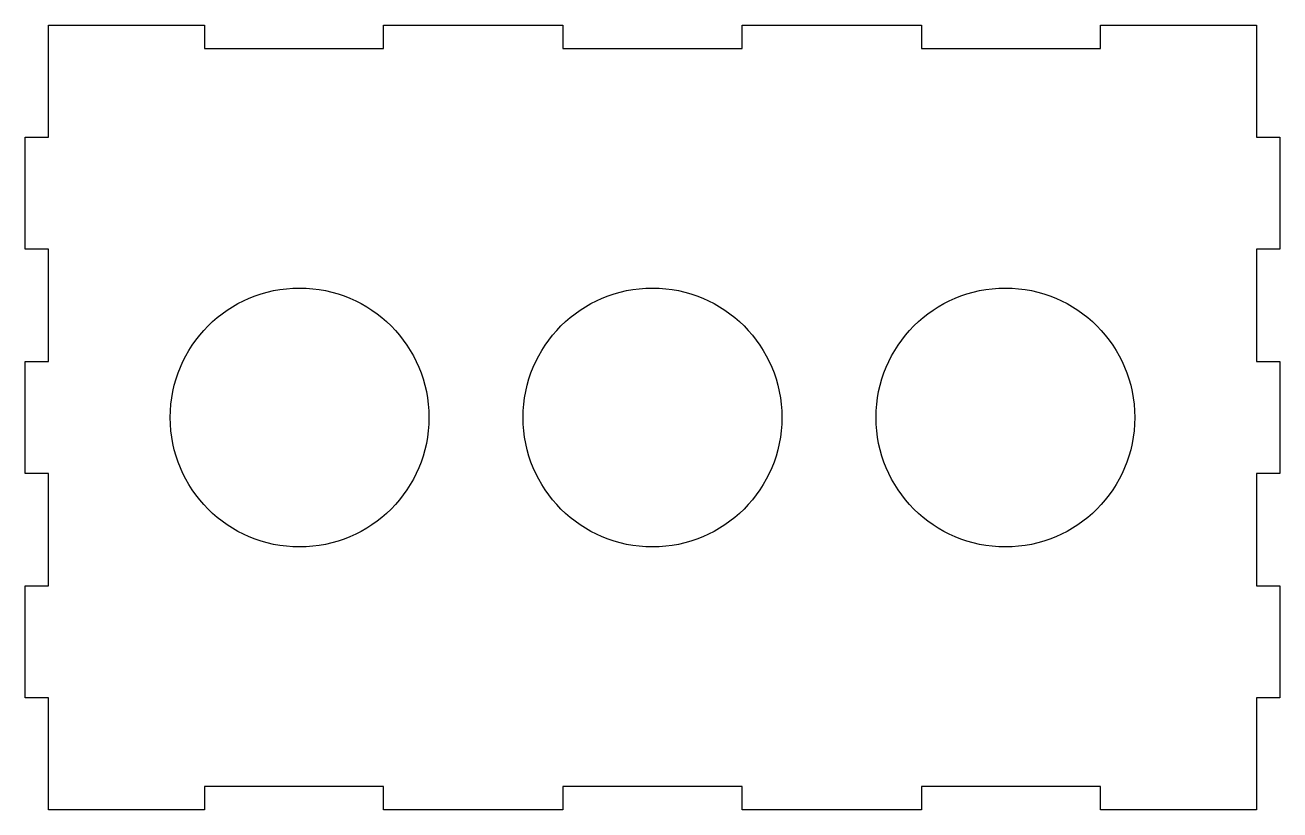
# Model space of a CAD drawing. Header units: millimetres. Extents: x -80 to 80, y -50 to 50.
import ezdxf

# ---------------------------------------------------------------- set-up
doc = ezdxf.new("R2010")
doc.units = ezdxf.units.MM
doc.layers.get('0').update_dxf_attribs({"linetype": 'CONTINUOUS'})

msp = doc.modelspace()

# ---------------------------------------------------------------- linework, layer by layer
msp.add_lwpolyline([(77, -35.71), (77, -50), (57.14, -50), (57.14, -47), (34.29, -47), (34.29, -50), (11.43, -50), (11.43, -47), (-11.43, -47), (-11.43, -50), (-34.29, -50), (-34.29, -47), (-57.14, -47), (-57.14, -50), (-77, -50), (-77, -35.71), (-80, -35.71), (-80, -21.43), (-77, -21.43), (-77, -7.14), (-80, -7.14), (-80, 7.14), (-77, 7.14), (-77, 21.43), (-80, 21.43), (-80, 35.71), (-77, 35.71), (-77, 50), (-57.14, 50), (-57.14, 47), (-34.29, 47), (-34.29, 50), (-11.43, 50), (-11.43, 47), (11.43, 47), (11.43, 50), (34.29, 50), (34.29, 47), (57.14, 47), (57.14, 50), (77, 50), (77, 35.71), (80, 35.71), (80, 21.43), (77, 21.43), (77, 7.14), (80, 7.14), (80, -7.14), (77, -7.14), (77, -21.43), (80, -21.43), (80, -35.71)], close=True)
for centre in [(-45, 0), (0, 0), (45, 0)]:
    msp.add_circle(centre, 16.5)

doc.saveas('drawing.dxf')
